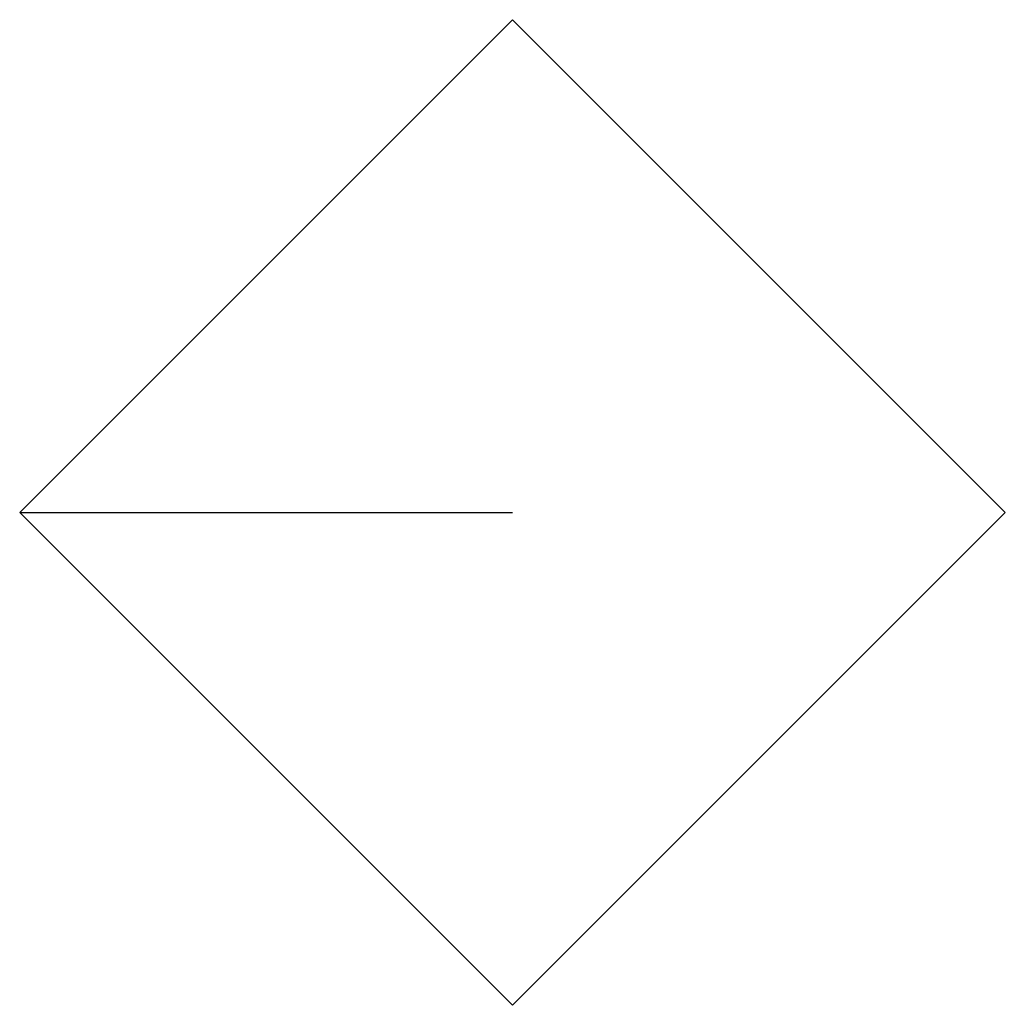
# Model space of a CAD drawing. Header units: millimetres. Extents: x -10.6 to 10.6, y -6.4 to 14.8.
import ezdxf

# ---------------------------------------------------------------- set-up
doc = ezdxf.new("R2010")
doc.units = ezdxf.units.MM
doc.linetypes.add('CENTERX2', pattern=[20.32, 12.7, -2.54, 2.54, -2.54])

msp = doc.modelspace()

# ---------------------------------------------------------------- linework, layer by layer
at = {"color": 7, "linetype": 'Continuous'}
for p, q in [((0, 14.807), (-10.607, 4.2)), ((0, 14.807), (10.607, 4.2)), ((-10.607, 4.2), (0, -6.407)), ((10.607, 4.2), (0, -6.407))]:
    msp.add_line(p, q, dxfattribs=at)
at = {"color": 7, "linetype": 'CENTERX2'}
msp.add_line((-10.607, 4.2), (0, 4.2), dxfattribs=at)

doc.saveas('drawing.dxf')
